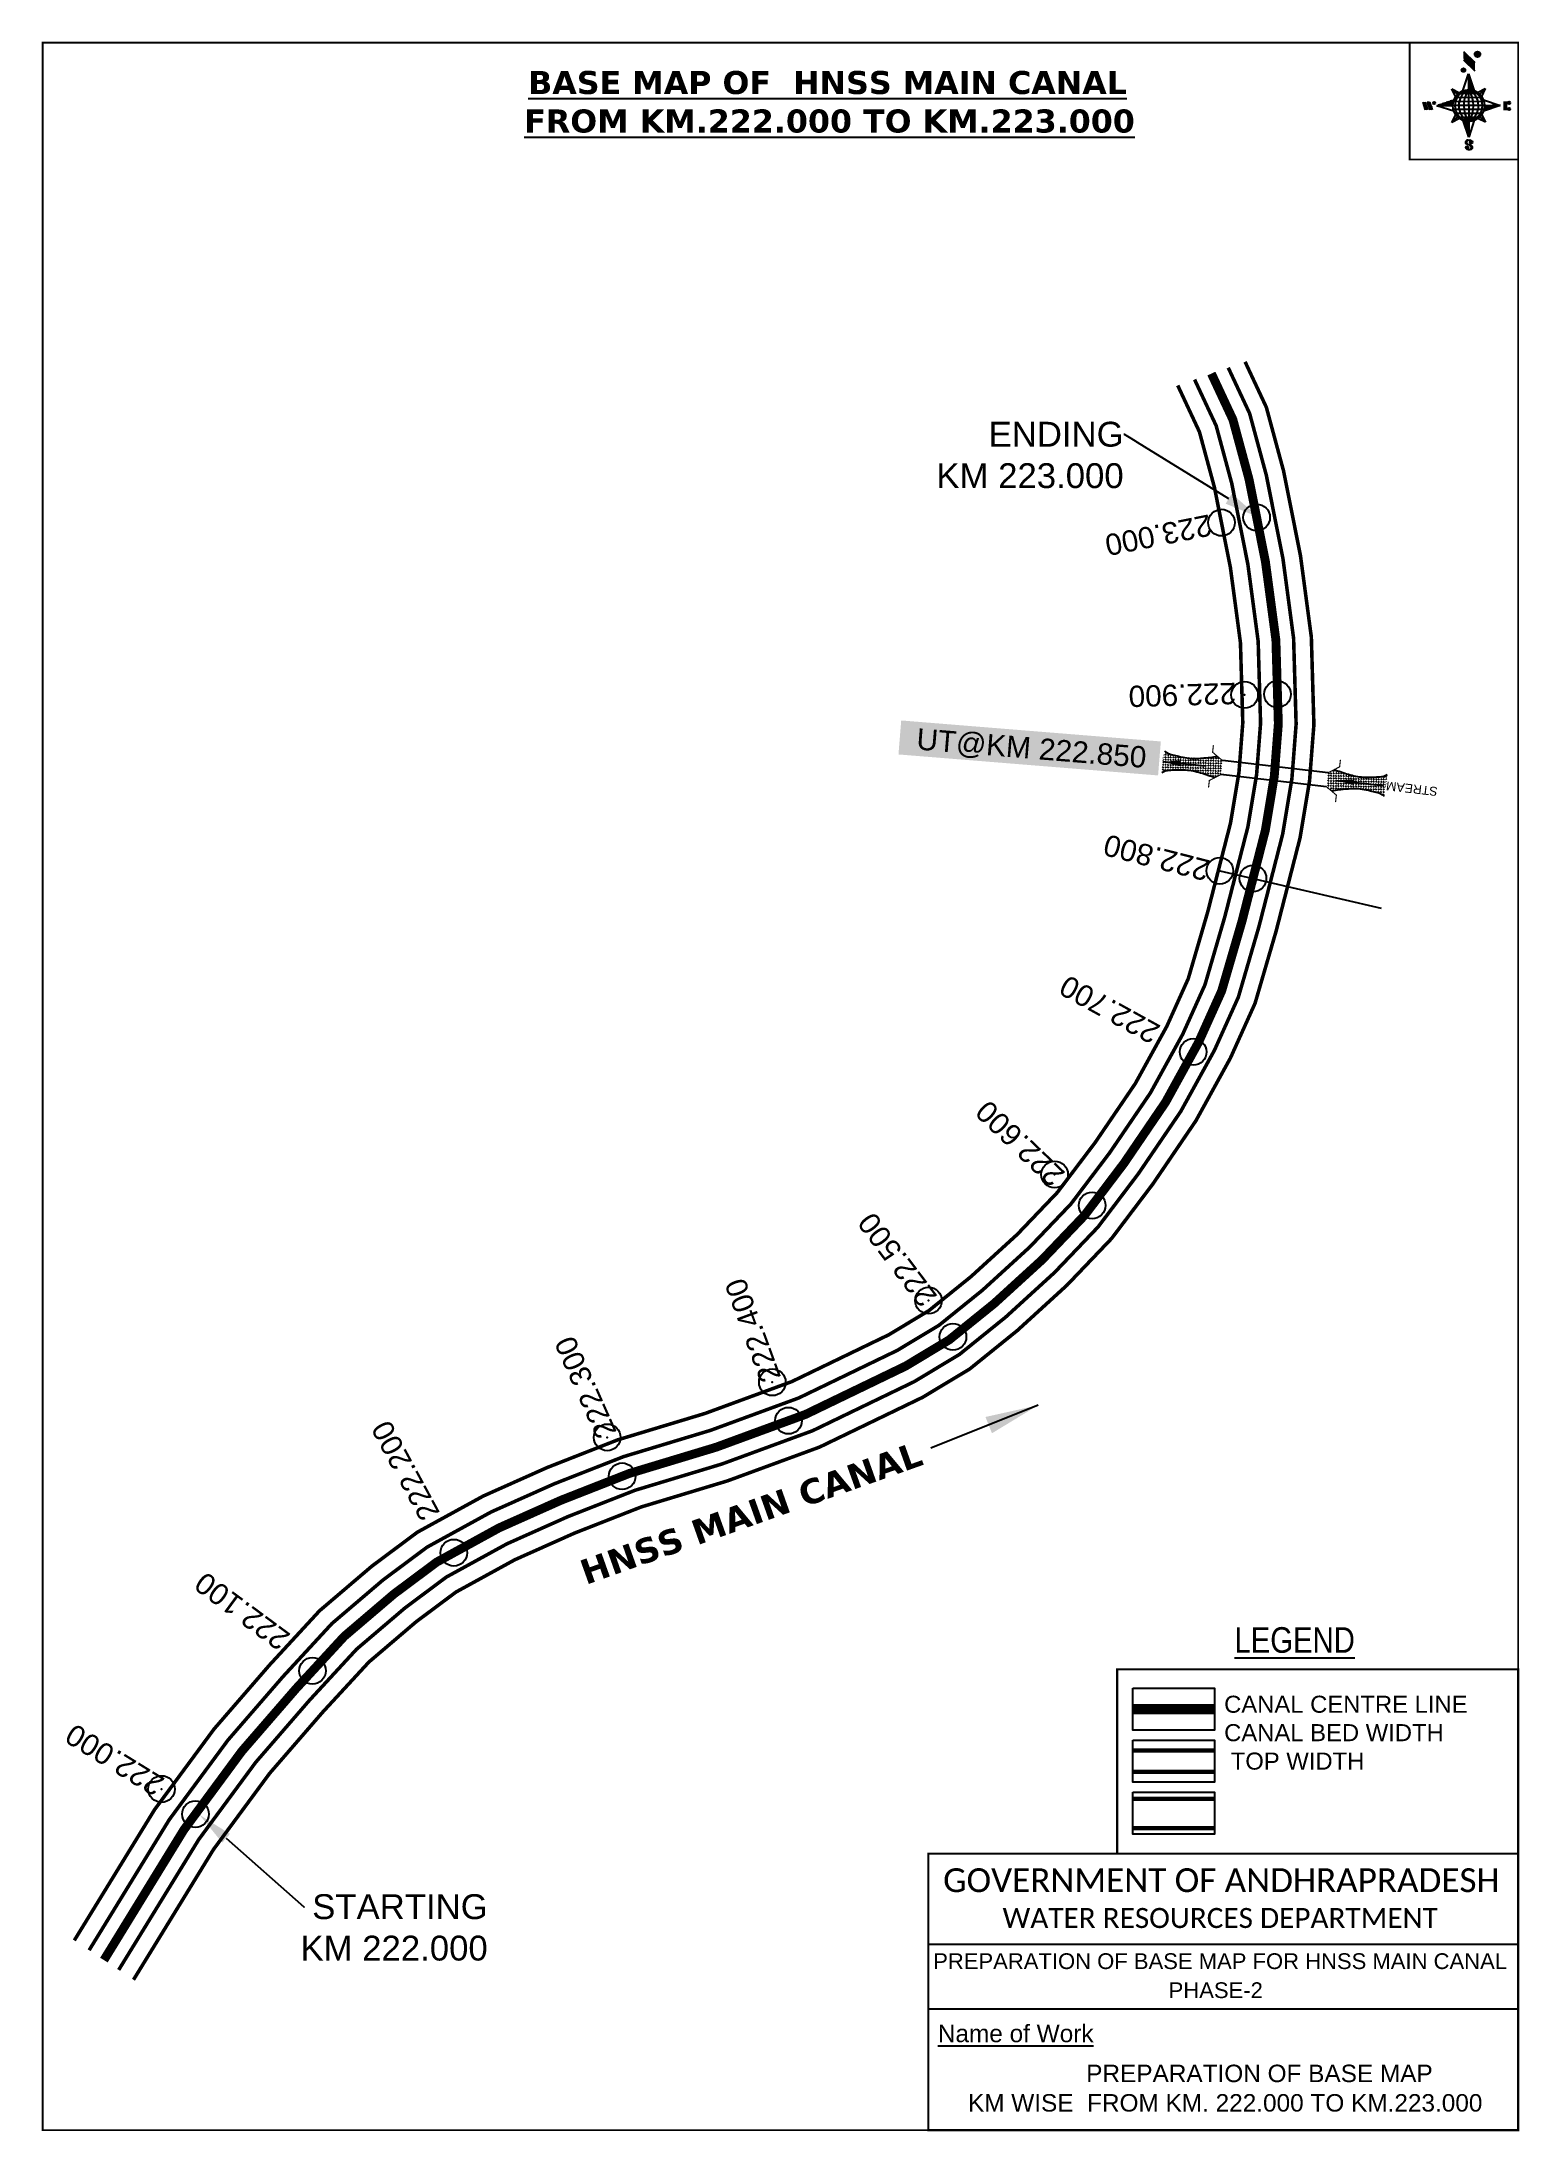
# Model space of a CAD drawing. Header units: inches. Extents: x 749246 to 750078, y 1624085 to 1625262.
import ezdxf
from ezdxf import colors
from ezdxf.entities.mleader import LeaderData, LeaderLine
from ezdxf.enums import TextEntityAlignment as Align
from ezdxf.math import Vec2, Vec3

# ---------------------------------------------------------------- set-up
doc = ezdxf.new("R2010")
doc.units = ezdxf.units.IN
doc.header["$LTSCALE"] = 15
doc.header["$MEASUREMENT"] = 0
doc.header["$PDMODE"] = 32
doc.header["$PDSIZE"] = 15
doc.linetypes.add('HIDDEN2', pattern=[0.1875, 0.125, -0.0625])
for name, color, linetype in [('AQUADUCT', 1, 'Continuous'), ('bord', 1, 'Continuous'), ('CANAL1', 7, 'Continuous'), ('CSMark', 72, 'Continuous'), ('DCBMS', 232, 'Continuous'), ('PAGE', 7, 'Continuous'), ('STRUCTURE', 5, 'Continuous'), ('TEXT', 6, 'Continuous')]:
    doc.layers.add(name, color=color, linetype=linetype)
doc.styles.add('ARIALN', font='ARIALN.TTF')
doc.styles.get("Standard").update_dxf_attribs({"font": 'arial.ttf'})
doc.dimstyles.get("Standard").update_dxf_attribs({"dimtxt": 20, "dimasz": 0.18, "dimexe": 0.18, "dimexo": 0.0625, "dimgap": 0.09, "dimtad": 0, "dimtih": 1, "dimtoh": 1, "dimdec": 4, "dimzin": 0, "dimdsep": 46, "dimtxsty": 'Standard', "dimcen": 0.09, "dimadec": 0, "dimazin": 0, "dimtfac": 1, "dimtdec": 4, "dimtofl": 0, "dimtmove": 0, "dimatfit": 3, "dimfxl": 1, "dimtolj": 1, "dimtzin": 0, "dimarcsym": 0})
pattern_1 = [(267.2971131487395, (-8720374.9383359, 50637915.13839893), (10.53672553373347, -0.4974314379093613), [])]
pattern_2 = [(357.2971131487395, (-8720374.9383359, 50637915.13839893), (0.4974314379093601, 10.53672553373348), [])]

# ---------------------------------------------------------------- blocks, each defined once
blk = doc.blocks.new('*X26')
at = {"color": 0, "linetype": 'Continuous'}
for p, q in [((6321.563175437702, 239.2074203663178), (6322.581924588794, 240.2261695174094)), ((6321.571094283617, 239.3921159075293), (6322.524536642279, 240.3455582661906)), ((6321.579013129532, 239.5768114487408), (6322.467148695763, 240.4649470149719)), ((6321.586931975447, 239.7615069899523), (6322.409760749248, 240.5843357637531)), ((6321.594850821361, 239.9462025311638), (6322.352372802732, 240.7037245125344)), ((6321.602769667276, 240.1308980723753), (6322.294984856217, 240.8231132613157)), ((6321.610688513191, 240.3155936135868), (6322.322610836808, 241.0275159372032)), ((6321.618607359106, 240.5002891547983), (6322.339575221931, 241.2212570176224)), ((6321.670405508729, 239.1378737420482), (6322.639312535309, 240.1067807686281)), ((6321.756101028845, 239.046792566867), (6322.694551492757, 239.9852430307802)), ((6321.767025283511, 240.8254837745006), (6322.356539607053, 241.4149980980416)), ((6321.841796548961, 238.9557113916858), (6322.784401525116, 239.8983163678416)), ((6321.927492069076, 238.8646302165046), (6322.874251557474, 239.8113897049031)), ((6322.013187589191, 238.7735490413234), (6322.964101589832, 239.7244630419646)), ((6322.075863133939, 241.3110983202248), (6322.373503992176, 241.6087391784607)), ((6322.098883109306, 238.6824678661422), (6323.053951622191, 239.637536379026)), ((6322.184578629423, 238.591386690961), (6323.143801654548, 239.5506097160875)), ((6322.270274149538, 238.5003055157798), (6323.233651686906, 239.463683053149)), ((6322.405772691616, 238.4590273625623), (6323.316199320379, 239.3694539913255)), ((6322.536564177177, 238.4130421528257), (6323.436926723143, 239.3134046987925)), ((6322.667355662737, 238.3670569430892), (6323.557654125907, 239.2573554062594)), ((6322.798147148297, 238.3210717333527), (6323.67838152867, 239.2013061137264)), ((6322.928938633857, 238.2750865236161), (6323.799108931434, 239.1452568211934)), ((6323.059730119417, 238.2291013138795), (6323.919836334197, 239.0892075286604)), ((6323.190521604977, 238.183116104143), (6324.040563736961, 239.0331582361274)), ((6323.334898284248, 238.1507160881169), (6324.161291139725, 238.9771089435944)), ((6323.500484499982, 238.1395256085544), (6324.282018542488, 238.9210596510615)), ((6323.666070715716, 238.1283351289918), (6324.389078986148, 238.8513433994243)), ((6323.83165693145, 238.1171446494292), (6324.558435473549, 238.8439231915289)), ((6324.097210919775, 238.2059219424567), (6324.727791960951, 238.8365029836336)), ((6324.341779298861, 238.2737136262468), (6324.897148448353, 238.8290827757383)), ((6324.586347677948, 238.341505310037), (6325.066504935754, 238.821662567843)), ((6324.830916057034, 238.4092969938271), (6325.235861423155, 238.8142423599477)), ((6325.075484436121, 238.4770886776172), (6325.405217910557, 238.8068221520524)), ((6325.401209342145, 238.6260368883443), (6325.574574397958, 238.7994019441571))]:
    blk.add_line(p, q, dxfattribs=at)
blk = doc.blocks.new('*X25')
at = {"color": 0, "linetype": 'Continuous'}
for p, q in [((6324.425409812192, 240.3018877878409), (6324.530098087213, 240.4065760628617)), ((6324.560821561592, 240.2605228419445), (6324.762767368324, 240.4624686486762)), ((6324.696233310992, 240.2191578960481), (6324.995436649435, 240.5183612344908)), ((6324.831645060392, 240.1777929501517), (6325.228105930546, 240.5742538203053)), ((6324.967056809793, 240.1364280042552), (6325.451206401633, 240.6205775960956)), ((6325.102468559193, 240.0950630583588), (6325.626700194168, 240.619294693334)), ((6325.231508829004, 240.0473266328736), (6325.802193986703, 240.6180117905725)), ((6325.335045025791, 239.9740861343645), (6325.976788801136, 240.6158299097086)), ((6325.438581222579, 239.9008456358553), (6326.100204563527, 240.5624689768027)), ((6325.542117419366, 239.8276051373462), (6326.223620325917, 240.5091080438968)), ((6325.645653616154, 239.754364638837), (6326.347036088308, 240.455747110991)), ((6325.749189812941, 239.6811241403279), (6326.470451850699, 240.4023861780851)), ((6325.852726009729, 239.6078836418188), (6326.593867613089, 240.3490252451792)), ((6325.951486090436, 239.5298670272285), (6326.71728337548, 240.2956643122733)), ((6326.036566250415, 239.4381704919113), (6326.840699137871, 240.2423033793674)), ((6326.121646410395, 239.346473956594), (6326.964114900262, 240.1889424464615)), ((6326.206726570374, 239.2547774212767), (6327.055858370612, 240.1039092215148)), ((6326.291806730354, 239.1630808859595), (6327.135785134496, 240.0070592901021)), ((6326.376886890333, 239.0713843506422), (6327.21571189838, 239.9102093586895)), ((6326.461967050313, 238.9796878153249), (6327.295638662264, 239.8133594272769)), ((6326.547047210292, 238.8879912800077), (6327.375565426148, 239.7165094958642)), ((6326.632127370272, 238.7962947446904), (6327.455492190032, 239.6196595644516)), ((6326.717207530251, 238.7045982093731), (6327.535418953916, 239.5228096330389)), ((6326.788410008449, 236.4777036487165), (6327.354219516036, 237.0435131563033)), ((6326.792225928501, 238.6028399123283), (6327.6153457178, 239.4259597016263)), ((6326.838137672734, 238.4719749612643), (6327.695272481684, 239.3291097702136)), ((6326.884049416966, 238.3411100102004), (6327.775199245568, 239.2322598388009)), ((6326.916746160023, 236.7828164955863), (6327.582476853365, 237.4485471889285)), ((6326.9299611612, 238.2102450591364), (6327.853734496604, 239.1340183945408)), ((6326.975872905432, 238.0793801080725), (6327.849127438164, 238.952634640804)), ((6327.003134980726, 237.9298654880686), (6327.844520379724, 238.7712508870673)), ((6327.012515933215, 237.7624697452613), (6327.839913321284, 238.5898671333306)), ((6327.021896885704, 237.5950740024541), (6327.835306262844, 238.4084833795939)), ((6327.031277838193, 237.4276782596467), (6327.830699204404, 238.2270996258572)), ((6327.040658790683, 237.2602825168395), (6327.826092145964, 238.0457158721205)), ((6327.045082311595, 237.087929342456), (6327.810734190693, 237.8535812215537))]:
    blk.add_line(p, q, dxfattribs=at)
blk = doc.blocks.new('H')
at = {"layer": 'bord', "extrusion": (0.0004278845142637609, 0.00479197890903182, 0.9999884268595202)}
h = blk.add_hatch(dxfattribs=at)
h.set_pattern_fill('LINE', color=8, scale=84.38768555040302, angle=-2.702886851260515, style=0)
h.set_pattern_definition(pattern_2)
h.paths.add_polyline_path([(-492.4668010775931, 785.5898788240738, -0.090992046448718), (-447.9625593584497, 775.2324968557805), (-486.4976985411486, 912.0312741750386)])
h = blk.add_hatch(dxfattribs=at)
h.set_pattern_fill('LINE', color=8, scale=84.38768555040302, angle=-92.70288685126052, style=0)
h.set_pattern_definition(pattern_1)
h.paths.add_polyline_path([(-624.8772989658173, 665.1175860036165, -0.09099204644210665), (-614.5199170010164, 709.6218277204316), (-751.3186943142209, 671.0866885515861)])
h = blk.add_hatch(dxfattribs=at)
h.set_pattern_fill('LINE', color=8, scale=84.38768555040302, angle=-2.702886851260515, style=0)
h.set_pattern_definition(pattern_2)
h.paths.add_polyline_path([(-504.4050061509479, 532.7070881242398, -0.090992046448718), (-548.909247870557, 543.064470092766), (-510.3741086877417, 406.2656927765347)])
h = blk.add_hatch(dxfattribs=at)
h.set_pattern_fill('LINE', color=8, scale=84.38768555040302, angle=-92.70288685126052, style=0)
h.set_pattern_definition(pattern_1)
h.paths.add_polyline_path([(-245.5531129193259, 647.210278397426), (-371.9945082624909, 653.17938094493, -0.09099204644878103), (-382.3518902289215, 608.6751392250881)])
at = {"layer": 'bord', "extrusion": (0.0004278845142637604, 0.00479197890903182, 0.9999884268595203)}
for p, q in [((-519.3860571105615, 1020.408509141766, -1216.824464901347), (-434.678793075087, 927.3084467682056, -1216.414571548796)), ((-516.2384251924814, 1087.08582315594, -1217.145331720205), (-431.5311611755169, 993.9857607749291, -1216.735438367611)), ((-538.2690597721958, 773.6536562892143, -1215.633927328097), (-487.0181812191731, 906.212239655666, -1216.291082326422)), ((-487.0181812191731, 906.212239655666, -1216.291082326422), (-492.9870239489828, 779.7722960542887, -1215.682623766277)), ((-487.0181812191731, 906.212239655666, -1216.291082326422), (-448.4827650671941, 769.4150330077391, -1215.652034309381)), ((-864.6667208376457, 700.9117660832126, -1215.145683569252), (-846.8602190883248, 637.7003116968554, -1214.850391321915)), ((-846.885899517627, 700.0723706756253, -1215.149269383754), (-829.079397758178, 636.8609162860084, -1214.853977136408)), ((-829.1050781964441, 699.2329752675723, -1215.152855198257), (-811.2985764592304, 636.0215208844747, -1214.857562950931)), ((-829.1050781964441, 699.2329752675723, -1215.152855198257), (-811.3242568973801, 698.393579858588, -1215.156441012743)), ((-811.3242568973801, 698.393579858588, -1215.156441012743), (-793.5177551378147, 635.1821254740935, -1214.861148765422)), ((-751.8386587080895, 665.2704204607289, -1215.023166955395), (-615.0399729244527, 703.8051171880215, -1215.266361263119)), ((-626.736305744329, 793.7732813858893, -1215.692487060367), (-566.811349663476, 760.1895317081362, -1215.557193835181)), ((-626.736305744329, 793.7732813858893, -1215.692487060367), (-584.1428260545363, 746.9596384149045, -1215.486379775655)), ((-598.946746484784, 730.9517588270828, -1215.4033350249), (-626.736305744329, 793.7732813858893, -1215.692487060367)), ((-421.3357812265749, 753.3219341966324, -1215.586531535218), (-358.5136001041974, 781.1110481221694, -1215.746578873753)), ((-358.5136001041974, 781.1110481221694, -1215.746578873753), (-405.3276889660046, 738.5181495659053, -1215.522440984547)), ((-358.5136001041974, 781.1110481221694, -1215.746578873753), (-392.0976094479556, 721.1868434431963, -1215.445049781629)), ((-378.6332729603746, 692.6448510554619, -1215.314036820931), (-246.0730746499612, 641.3942844460253, -1215.12516345687)), ((-213.4791469212505, 669.2951450282708, -1215.272811938016), (-216.710715676134, 600.8397693103179, -1214.943388670676)), ((-751.8386587080895, 665.2704204607289, -1215.023166955395), (-625.3972626964678, 659.3013864478562, -1215.048666080719)), ((-619.2784603905748, 614.0198538512923, -1214.834293591338), (-751.8386587080895, 665.2704204607289, -1215.023166955395)), ((-639.398133254319, 525.5536567845847, -1214.401751538512), (-605.8141239105607, 585.4778614635579, -1214.703280630637)), ((-639.398133254319, 525.5536567845847, -1214.401751538512), (-592.5840443923953, 568.1465553403832, -1214.625889427719)), ((-576.5759521321743, 553.3427707091905, -1214.561798877043), (-639.398133254319, 525.5536567845847, -1214.401751538512)), ((-510.8935521394596, 400.4524652508553, -1213.857248085843), (-549.4289682914387, 537.2496718976181, -1214.496296102879)), ((-459.6426735860878, 533.0110486173071, -1214.514403084168), (-510.8935521394596, 400.4524652508553, -1213.857248085843)), ((-504.9247094094171, 526.8924088519998, -1214.465706645989), (-510.8935521394596, 400.4524652508553, -1213.857248085843)), ((-371.1754276144202, 512.8914235194679, -1214.455843351893), (-431.1003836950404, 546.475173198618, -1214.591136577086)), ((-371.1754276144202, 512.8914235194679, -1214.455843351893), (-413.7689073036308, 559.7050664918497, -1214.661950636613)), ((-398.9649868734996, 575.7129460782744, -1214.74499538736), (-371.1754276144202, 512.8914235194679, -1214.455843351893)), ((-246.0730746499612, 641.3942844460253, -1215.12516345687), (-382.8717604242847, 602.859587718267, -1214.881969149149)), ((-372.5144706616993, 647.363318458898, -1215.099664331546), (-246.0730746499612, 641.3942844460253, -1215.12516345687)), ((-197.1518122339039, 599.9164343632292, -1214.947333066632), (-193.9202434780891, 668.3718100786209, -1215.276756333961))]:
    blk.add_line(p, q, dxfattribs=at)
at = {"layer": 'bord', "color": 8, "linetype": 'ByBlock', "extrusion": (0.0004278845142637604, 0.00479197890903182, 0.9999884268595203)}
for p, q in [((-375.037429585529, 679.1629559395369, -1215.250969739694), (-619.8901498829364, 690.7217333998997, -1215.201589898729)), ((-386.4701403837535, 711.3830894059502, -1215.400477790083), (-605.4730712235323, 721.7215742594562, -1215.35631111762)), ((-410.8462962137419, 744.2142448802479, -1215.547375515144), (-578.1125475389999, 752.110393114388, -1215.51364266185)), ((-492.9872379411827, 779.772306161467, -1215.682623723144), (-504.9247094094171, 526.8924088519998, -1214.465706645989)), ((-372.5145726100891, 647.3634304928128, -1215.099664824794), (-625.3973747401615, 659.3012845208868, -1215.048665544341)), ((-378.0217974673142, 615.9429816137999, -1214.946740470406), (-622.87451776542, 627.5017590741627, -1214.897360629442)), ((-392.4388761268347, 584.9431407540105, -1214.792019251512), (-611.441806967312, 595.2816256079823, -1214.747852579053)), ((-419.7993998112506, 554.5543218990788, -1214.634687707282), (-587.06565113744, 562.4504701336846, -1214.600954853988))]:
    blk.add_line(p, q, dxfattribs=at)
at = {"layer": 'bord', "extrusion": (0.0004278845142637604, 0.00479197890903182, 0.9999884268595203)}
for points, const_width, elevation in [([(-522.0131121619479, 959.550775259228), (-515.7175743466119, 1092.906934415961)], 1.60540055982536, -1212.142843617219), ([(-434.158262363472, 933.1277235058805), (-427.8627245295095, 1066.483882669366)], 1.60540055982536, -1212.142843617219), ([(-870.0736340994383, 707.00824508073), (-846.3658724653925, 705.889038352192)], 0.6421602239301444, -1212.142843617219), ([(-828.5594987093612, 642.676858191162), (-820.953748198869, 677.9586989512691)], 0.6421602239301444, -1212.142843617223), ([(-792.9978562549747, 640.9980480956772), (-781.589230506466, 693.9208092413096)], 0.6421602239301444, -1212.142843617218), ([(-222.7385766651839, 675.5731321041832), (-173.8413183107752, 673.2647682324088)], 0.7063762463231584, -1212.142843617221), ([(-828.5594987093612, 642.6768581911618), (-855.2307305332708, 643.935965762368)], 0.6421602239301444, -1212.142843617219), ([(-810.7786774830411, 641.8374531447001), (-784.1074456587239, 640.5783455765209)], 0.6421602239301444, -1212.142843617222), ([(-177.0730277270245, 604.8086065300355), (-225.9702860934822, 607.1169704015771)], 0.7063762463231584, -1212.142843617222), ([(-194.785239975681, 644.8497587676384), (-185.0057882997701, 644.3880859934699)], 0.7063762463231584, -1212.14284361722)]:
    blk.add_lwpolyline(points, dxfattribs=dict(at, const_width=const_width, elevation=elevation))
for points, const_width, elevation in [([(-413.6616245851993, 1073.140134249887, 1), (-397.6117714248124, 1057.729118476532, 1)], 22.25077962579039, -1212.14284361722), ([(-530.3419430367337, 949.5474510251247, 1), (-519.6420409089901, 939.2734405104861, 1)], 14.83385308386026, -1212.142843617223), ([(-775.9087905502321, 696.5833098740303, 1), (-769.4888492682775, 690.418903565154, 1)], 8.900311850316152, -1212.142843617216), ([(-180.1423226412179, 617.9784816729323, 1), (-173.0803872516442, 611.1976347345654, 1)], 9.790343035347762, -1212.142843617219), ([(-177.8339587833615, 666.8757400336997, 1), (-170.7720233739972, 660.0948930920731, 1)], 9.790343035347762, -1212.142843617223), ([(-489.8397168474219, 361.7280028313068, 1), (-498.0671858660056, 369.1142257457323, 1)], 11.05656073458609, -1212.142843617215), ([(-525.1949096693778, 321.5505605205689, 1), (-533.4223786795214, 328.9367834347616, 1)], 11.05656073458609, -1212.142843617218)]:
    blk.add_lwpolyline(points, format="xyb", close=True, dxfattribs=dict(at, const_width=const_width, elevation=elevation))
for points, elevation in [([(-537.0436544864716, 317.3909783906986), (-530.686771839954, 310.4778530870033), (-519.7848077441001, 306.8033377354246), (-504.8555995545785, 306.8996049665207), (-493.8614930827366, 309.9751672386152), (-486.3299612487816, 317.6739007300386), (-486.5193926708707, 325.7780890813514), (-490.6180678635317, 333.2605072774198), (-493.5031616341619, 336.2254691210802), (-502.816804350885, 340.8534958871466), (-522.4580017436219, 347.2728260433129), (-530.4257294404489, 351.5824209563287), (-533.6858260648524, 354.5525017987891), (-537.4013079778782, 362.629807892173), (-536.9549017110166, 373.3508360361672), (-530.0284934418471, 380.6827556172281), (-520.0052991440441, 384.0716307398478), (-503.5000552259427, 384.2213990291513), (-492.5323047870551, 379.8708521119993), (-487.1463343054379, 373.2710396641844)], -1212.142843617219), ([(-522.4539065143929, 347.5728294925347), (-526.1949835211592, 353.7751140225195), (-527.7518298353394, 360.6227161141025), (-527.9156661629893, 370.6019260344024), (-525.8991041315983, 375.4503632916039), (-521.3202371541029, 381.1640017041664), (-514.5251386848048, 384.3718976443916)], -1212.142843617221), ([(-504.8555995545785, 306.8996049665207), (-499.0047943263154, 312.3708361831504), (-496.9585419834797, 319.3942984564654), (-497.4612851235933, 326.5275708001649), (-501.2415295758961, 335.3559093211365), (-509.2361390522836, 343.1915685721062)], -1212.142843617219)]:
    blk.add_lwpolyline(points, dxfattribs=dict(at, elevation=elevation))
for centre, radius in [((-405.6366979898718, 1065.434626361347, -1212.142843617228), 22.25077962579068), ((-524.9919919744626, 944.4104457636145, -1212.142843617225), 14.83385308386045), ((-772.6988199003781, 693.5011067149355, -1212.142843617225), 8.900311850316273), ((-498.4359036135794, 659.1484834742021, -1212.142843617229), 126.5822129822759), ((-176.6113549475952, 614.5880582008385, -1212.142843617227), 9.7903430353479), ((-174.3029910778062, 663.4853165630027, -1212.142843617225), 9.7903430353479), ((-493.9534513636986, 365.4211142832808, -1212.142843617226), 11.05656073458623), ((-529.3086441806488, 325.2436719765011, -1212.142843617227), 11.05656073458623)]:
    blk.add_circle(centre, radius, dxfattribs=at)
at = {"layer": 'bord', "color": 8, "linetype": 'ByBlock', "extrusion": (0.0004278845142637604, 0.00479197890903182, 0.9999884268595203)}
for centre, radius, start, end in [((-481.5018944916621, 658.3490694805806, -1212.142843617225), 127.7124113124745, 94.925359787212, 259.6690604518324), ((-436.7958279077627, 656.2386032006533, -1212.142843617224), 140.8227119427793, 113.2864437035868, 241.3079765329169), ((-315.8862391595549, 650.5307512261786, -1212.142843617227), 222.3100112361417, 142.5891607921548, 212.0052594442485), ((-560.0761933124097, 662.0583738566748, -1212.142843617224), 140.8227119427793, 293.2864437035868, 61.30797653291689), ((-680.9857820597445, 667.7662258302183, -1212.142843617228), 222.3100112361417, 322.5891607921548, 32.00525944424854), ((-515.3701267285685, 659.9479075753505, -1212.142843617227), 127.7124113124745, 274.925359787212, 79.66906045183244)]:
    blk.add_arc(centre, radius, start, end, dxfattribs=at)
at = {"layer": 'bord', "extrusion": (0.0004278845142637604, 0.00479197890903182, 0.9999884268595203)}
for points in [[(-515.7175743148887, 1092.906934417125, -1212.142843617227), (-431.0104934413977, 999.8058030862261, -1212.142843617227), (-518.8653432401063, 1026.22885483189, -1212.142843617227), (-434.1582623484545, 933.1277235084416, -1212.142843617227)], [(-864.1466936911305, 706.7284433981881, -1212.142843617225), (-846.3658724649268, 705.889038353589, -1212.142843617225), (-846.34031992468, 643.5162632348297, -1212.142843617225), (-828.5594986876497, 642.6768581867381, -1212.142843617225)], [(-828.5850512369768, 705.049633307593, -1212.142843617229), (-810.804230031204, 704.2102282608984, -1212.142843617229), (-810.778677482168, 641.8374531481927, -1212.142843617229), (-792.9978562541016, 640.9980480994025, -1212.142843617229)], [(-193.4002216503151, 674.1881137788835, -1212.142843617225), (-196.6319310673212, 605.7319520774413, -1212.142843617225), (-212.9591249906118, 675.1114593302475, -1212.142843617225), (-216.1908344065701, 606.6552976257785, -1212.142843617225)]]:
    blk.add_solid(points, dxfattribs=at)
at = {"layer": 'bord', "extrusion": (0.0004278845142637604, 0.00479197890903182, 0.9999884268595203), "xscale": 7.977342409717546, "yscale": 7.977342408231451, "zscale": 7.977342408476333, "rotation": 138.0840426661453}
for name, p in [('*X25', (38300.50170925955, -31929.38484708802, -1212.14284361722)), ('*X26', (38314.39702652739, -31950.87734303279, -1212.142843617221))]:
    blk.add_blockref(name, p, dxfattribs=at)
blk = doc.blocks.new('UT')
at = {"layer": 'STRUCTURE'}
h = blk.add_hatch(dxfattribs=at)
h.set_pattern_fill('DASH', color=150, scale=7.999999999999998, angle=-39.62775206685995, style=0)
h.set_pattern_definition([(320.37224793314, (-4370.464045089087, -6260.881149863359), (1.408001531132492, 0.1324072820072919), [0.9999999999999998, -0.9999999999999998])])
h.paths.add_polyline_path([(765162.9675066409, 1700681.885966053), (765165.5706946704, 1700680.616418319), (765167.2115574566, 1700680.268093512), (765169.1204505624, 1700680.006090325), (765172.4158343371, 1700679.627599867), (765176.4119631688, 1700679.345266073), (765179.5041916154, 1700679.470832215), (765183.0623928958, 1700679.941976878), (765187.653863331, 1700680.880728189), (765188.8854408305, 1700681.172290679), (765193.0594222734, 1700682.222896261), (765196.0594222734, 1700680.222896261), (765196.0594222732, 1700672.222896261), (765193.059422273, 1700670.222896261), (765190.5057321201, 1700670.796857346), (765188.1290725247, 1700671.306258218), (765185.4941448105, 1700671.815650651), (765183.6163483107, 1700672.12764564), (765180.9986007552, 1700672.46166047), (765180.3290960666, 1700672.523134715), (765178.4873260654, 1700672.631123998), (765176.6762091704, 1700672.636509361), (765174.5831391418, 1700672.500406373), (765172.534028191, 1700672.254105192), (765170.4159507004, 1700671.954846333), (765168.4528082367, 1700671.66088667), (765166.101004961, 1700671.20675446), (765164.9649718658, 1700670.843101195), (765162.9701249787, 1700669.702226759)])
h.paths.add_polyline_path([(765259.0594222734, 1700682.22289626), (765256.0594222734, 1700680.22289626), (765256.0594222732, 1700672.22289626), (765259.0594222732, 1700670.22289626), (765261.9351070337, 1700670.954361328), (765264.4002490969, 1700671.550062475), (765266.3788792096, 1700671.989210923), (765269.093032495, 1700672.510050664), (765272.6518334274, 1700672.97822495), (765276.0687944656, 1700673.093904169), (765278.5781092133, 1700672.933545554), (765281.1683763347, 1700672.653460775), (765283.8680040132, 1700672.3279393), (765286.4420291914, 1700671.859000532), (765287.9990189318, 1700671.256817373), (765289.1513379057, 1700670.559826468), (765289.1487195679, 1700682.743565763), (765287.5893077053, 1700681.791647122), (765285.7373813264, 1700681.170064355), (765283.0007571635, 1700680.681356852), (765281.1888035367, 1700680.417637402), (765276.6898998322, 1700679.872435108), (765272.6690061819, 1700679.859315587), (765268.7030904231, 1700680.287947755), (765264.817948322, 1700680.971872088), (765261.162969874, 1700681.748857019)])
at = {"layer": 'STRUCTURE', "color": 150, "const_width": 0.6280741461245082}
for points in [[(765190.0594222734, 1700688.222896261), (765190.0594222734, 1700684.222896261), (765196.0594222734, 1700680.222896261), (765256.0594222734, 1700680.22289626), (765262.0594222734, 1700684.22289626), (765262.0594222734, 1700688.22289626)], [(765190.0594222732, 1700664.222896261), (765190.0594222732, 1700668.222896261), (765196.0594222732, 1700672.222896261), (765256.0594222732, 1700672.22289626), (765262.0594222732, 1700668.22289626), (765262.0594222732, 1700664.22289626)]]:
    blk.add_lwpolyline(points, dxfattribs=at)
at = {"layer": 'STRUCTURE', "color": 150}
for points in [[(765196.0594222734, 1700680.222896261), (765256.0594222734, 1700680.22289626)], [(765196.0594222732, 1700672.222896261), (765256.0594222732, 1700672.22289626)], [(765196.0594222732, 1700672.222896261), (765256.0594222732, 1700672.22289626)]]:
    blk.add_lwpolyline(points, dxfattribs=at)
at = {"layer": 'STRUCTURE', "color": 0}
blk.add_circle((765226.0594222733, 1700676.222896261), 1.88981828804203, dxfattribs=at)
at = {"layer": 'STRUCTURE', "color": 150}
for points in [[(765162.9675066409, 1700681.885966053), (765164.358628801, 1700681.068441708), (765167.8770977717, 1700680.169164927), (765171.232134209, 1700679.760402754), (765176.060009073, 1700679.351640581), (765184.7336071001, 1700680.250917361), (765193.0594222735, 1700682.222896261)], [(765289.1487195679, 1700682.743565763), (765287.7814574724, 1700681.886733643), (765284.290041913, 1700680.887563977), (765280.948015412, 1700680.383366718), (765276.1337485436, 1700679.837201234), (765267.4380478043, 1700680.488960477), (765259.0594222734, 1700682.22289626)], [(765162.9701249787, 1700669.702226759), (765164.3373870743, 1700670.559058879), (765167.8288026336, 1700671.558228544), (765171.1708291346, 1700672.062425803), (765175.985096003, 1700672.608591288), (765184.6807967423, 1700671.956832044), (765193.0594222732, 1700670.222896261)], [(765289.1513379057, 1700670.559826468), (765287.7602157457, 1700671.377350814), (765284.2417467749, 1700672.276627594), (765280.8867103376, 1700672.685389768), (765276.0588354736, 1700673.09415194), (765267.3852374465, 1700672.19487516), (765259.0594222731, 1700670.22289626)]]:
    blk.add_spline(points, degree=3, dxfattribs=at)
at = {"layer": 'STRUCTURE', "color": 0}
blk.add_text('STREAM', height=5, dxfattribs=at).set_placement((765148.2464563532, 1700675.806984554), align=Align.MIDDLE_CENTER)
for points in [[(765190.8848369633, 1700675.966282922), (765164.2099887003, 1700675.833849112)], [(765289.2568244911, 1700676.692727373), (765265.4033313843, 1700676.382461722)]]:
    blk.add_leader(points, dimstyle='Standard', override={"dimasz": 10, "dimgap": 0.09, "dimtad": 0}, dxfattribs=at)

msp = doc.modelspace()

# ---------------------------------------------------------------- linework, layer by layer
at = {"layer": 'CANAL1', "color": 1, "linetype": 'HIDDEN2', "ltscale": 8, "const_width": 5}
msp.add_lwpolyline([(749280.5491439921, 1624181.698972661), (749286.0339864391, 1624190.61952744), (749325.668323263, 1624255.17307152), (749332.114606208, 1624263.9081809), (749358.2228099679, 1624299.2864008), (749388.722918899, 1624334.47292442), (749415.913829395, 1624363.94543242), (749443.936982447, 1624387.82573051), (749467.9876813741, 1624405.76327288), (749503.0919539629, 1624425.02217323), (749537.9699408279, 1624440.57882902), (749572.4136403545, 1624454.084668875), (749576.494682965, 1624455.68490081), (749625.431803814, 1624470.47814652), (749675.8125813359, 1624488.96717808), (749732.08768354, 1624516.13417948), (749756.658659395, 1624530.91231005), (749781.923858715, 1624551.31104808), (749808.948829731, 1624575.96811188), (749832.8011389391, 1624600.91577993), (749837.1021663673, 1624606.59606366), (749855.0849422341, 1624630.34556791), (749878.4885967809, 1624664.72033697), (749897.0566896441, 1624698.4292607), (749910.061280145, 1624727.30896656), (749921.462857409, 1624766.36990885), (749927.7027641503, 1624790.672804593), (749934.649574019, 1624817.72891344), (749939.687557384, 1624847.99474904), (749941.99097697, 1624877.75987003), (749941.3520584498, 1624899.643210278), (749940.612732545, 1624924.96556331), (749934.726042732, 1624969.02138492), (749925.470870387, 1625015.45707396), (749916.38820168, 1625049.0277581), (749904.2945549049, 1625074.90327307)], dxfattribs=at)
at = {"layer": 'CANAL1', "color": 5, "const_width": 2}
for points in [[(749288.880282998, 1624176.156390371), (749294.5525849717, 1624185.381829564), (749333.9674209816, 1624249.577862694), (749366.0360910763, 1624293.032880624), (749396.1777977848, 1624327.805932662), (749422.8566853066, 1624356.723453686), (749450.175846104, 1624380.003835526), (749473.4080553193, 1624397.330930194), (749507.5411586075, 1624416.057027799), (749541.8339742572, 1624431.352679214), (749579.7719992757, 1624446.228691296), (749628.6038754587, 1624460.990122503), (749679.718277333, 1624479.748383806), (749736.8484521562, 1624507.328174488), (749762.4038648055, 1624522.698391249), (749788.4407709349, 1624543.720193631), (749815.9409569954, 1624568.810834497), (749840.4264580632, 1624594.420772192), (749863.209317808, 1624624.509654372), (749887.0200885123, 1624659.48238662), (749906.0097675872, 1624693.956667221), (749919.4655003346, 1624723.838238952), (749931.1080573627, 1624763.724759707), (749944.4428846346, 1624815.660618747), (749949.6238883358, 1624846.78565329), (749952.0022611746, 1624877.519331054), (749950.5933357413, 1624925.775867163), (749944.5956200144, 1624970.662603603), (749935.2119838273, 1625017.742830291), (749925.8146964208, 1625052.476384654), (749913.7780794771, 1625078.22987884)], [(749272.2180049863, 1624187.241554951), (749277.5153879066, 1624195.857225316), (749317.3692255443, 1624260.768280346), (749350.4095288595, 1624305.539920977), (749381.2680400133, 1624341.139916178), (749408.9709734833, 1624371.167411154), (749437.69811879, 1624395.647625494), (749462.5673074288, 1624414.195615566), (749498.6427493184, 1624433.987318661), (749534.1059073985, 1624449.804978826), (749573.2173666543, 1624465.141110324), (749622.2597321693, 1624479.966170537), (749671.9068853388, 1624498.185972354), (749727.3269149237, 1624524.940184472), (749750.9134539844, 1624539.126228851), (749775.4069464951, 1624558.901902529), (749801.9567024665, 1624583.125389262), (749825.175819815, 1624607.410787669), (749846.9605666602, 1624636.181481448), (749869.9571050495, 1624669.95828732), (749888.103611701, 1624702.901854179), (749900.6570599553, 1624730.779694168), (749911.8176574553, 1624769.015057993), (749924.8562634034, 1624819.797208133), (749929.7512264323, 1624849.20384479), (749931.9796927653, 1624878.000409006), (749930.6321293487, 1624924.155259457), (749924.8564654497, 1624967.380166237), (749915.7297569468, 1625013.171317629), (749906.9617069393, 1625045.579131546), (749894.8110303327, 1625071.576667299)]]:
    msp.add_lwpolyline(points, dxfattribs=at)
at = {"layer": 'CANAL1', "color": 200, "const_width": 2}
for points in [[(749297.2114220037, 1624170.61380808), (749303.0711835042, 1624180.144131688), (749342.2665186209, 1624243.98265376), (749373.8493721847, 1624286.779360447), (749403.6326766706, 1624321.138940904), (749429.7995412183, 1624349.501474951), (749456.414709761, 1624372.181940542), (749478.8284292646, 1624388.898587508), (749511.990363252, 1624407.091882369), (749545.6980076866, 1624422.126529408), (749583.0493155865, 1624436.772481783), (749631.7759471034, 1624451.502098486), (749683.62397333, 1624470.529589532), (749741.6092207724, 1624498.522169496), (749768.149070216, 1624514.484472447), (749794.9576831548, 1624536.129339181), (749822.9330842597, 1624561.653557115), (749848.0517771873, 1624587.925764453), (749871.333693382, 1624618.673740834), (749895.5515802437, 1624654.24443627), (749914.9628455302, 1624689.484073742), (749928.8697205243, 1624720.367511343), (749940.7532573169, 1624761.079610565), (749954.2361952501, 1624813.592324053), (749959.5602192875, 1624845.576557541), (749962.0135453793, 1624877.278792077), (749960.5739389376, 1624926.586171016), (749954.4651972967, 1624972.303822285), (749944.9530972675, 1625020.028586622), (749935.2411911616, 1625055.925011209), (749923.2616040494, 1625081.556484611)], [(749263.8868659806, 1624192.784137242), (749268.996789374, 1624201.094923192), (749309.0701277459, 1624266.363489064), (749342.5962477511, 1624311.793441153), (749373.8131611275, 1624347.806907936), (749402.0281175716, 1624378.389389888), (749431.459255133, 1624403.469520479), (749457.1469334835, 1624422.627958252), (749494.1935446738, 1624442.952464092), (749530.2418739683, 1624459.031128632), (749569.9400503441, 1624474.597319837), (749619.0876605246, 1624489.454194554), (749668.0011893433, 1624507.404766628), (749722.5661463066, 1624533.746189463), (749745.1682485736, 1624547.340147653), (749768.8900342751, 1624566.492756979), (749794.964575202, 1624590.282666645), (749817.5505006909, 1624613.905795407), (749838.8361910862, 1624642.017394986), (749861.4256133181, 1624675.19623767), (749879.150533758, 1624707.374447658), (749891.2528397656, 1624734.250421777), (749902.1724575016, 1624771.660207137), (749915.0629527878, 1624821.865502826), (749919.8148954805, 1624850.41294054), (749921.9684085606, 1624878.240947983), (749920.6515261524, 1624923.344955605), (749914.9868881677, 1624965.738947553), (749905.9886435065, 1625010.885561298), (749897.5352121985, 1625042.130504991), (749885.3275057605, 1625068.250061529)]]:
    msp.add_lwpolyline(points, dxfattribs=at)
at = {"layer": 'CANAL1', "color": 2}
msp.add_lwpolyline([(749909, 1624795), (749999.8918446526, 1624773.970660726)], dxfattribs=at)
at = {"layer": 'CANAL1', "color": 1, "linetype": 'HIDDEN2', "ltscale": 100, "const_width": 6, "elevation": -0.3553708883178652}
msp.add_lwpolyline([(749906.0599431053, 1624322.966482214), (749860.0261062123, 1624322.966482214)], dxfattribs=at)
at = {"layer": 'CANAL1', "color": 5, "const_width": 2.4, "elevation": -0.3553708883178652}
for points in [[(749906.0599431053, 1624299.700003931), (749860.0261062123, 1624299.700003931)], [(749906.0599431053, 1624287.700003931), (749860.0261062123, 1624287.700003931)]]:
    msp.add_lwpolyline(points, dxfattribs=at)
at = {"layer": 'CANAL1', "color": 200, "const_width": 2.4, "elevation": -0.3553708883178652}
for points in [[(749906.0599431053, 1624272.483485748), (749860.0261062123, 1624272.483485748)], [(749906.0599431053, 1624255.996111145), (749860.0261062123, 1624255.996111145)]]:
    msp.add_lwpolyline(points, dxfattribs=at)
at = {"layer": 'CSMark', "color": 2}
for p in [(749910, 1624991), (749923, 1624894), (749909, 1624795), (749816, 1624624), (749745, 1624553), (749657, 1624507), (749564, 1624476), (749313, 1624278)]:
    msp.add_point(p, dxfattribs=at)
at = {"layer": 'CSMark', "color": 3}
for p in [(749929.7632847427, 1624993.920876597), (749941.5060144725, 1624894.370124708), (749927.7027641503, 1624790.672804593), (749894.0630301754, 1624692.994505529), (749837.1021663673, 1624606.59606366), (749758.7469291254, 1624532.598347299), (749666.09782777, 1624485.402001159), (749572.4136403545, 1624454.084668875), (749477.6289567605, 1624411.052667823), (749398.0070291553, 1624344.536067169), (749332.114606208, 1624263.9081809)]:
    msp.add_point(p, dxfattribs=at)
at = {"layer": 'PAGE', "const_width": 1}
msp.add_lwpolyline([(750077.0565395624, 1624085.949754003), (750077.0565395624, 1625261.221182575), (749246.0565395624, 1625261.221182575), (749246.0565395624, 1624085.949754003), (750077.0565395624, 1624085.949754003)], dxfattribs=at)
at = {"layer": 'PAGE'}
for points, const_width in [([(750077.0565395624, 1625261.221182575), (750015.961746546, 1625261.221182575), (750015.961746546, 1625195.472276336), (750077.0565395624, 1625195.472276336)], 1), ([(749851.218285269, 1624345.394601479), (750077.0565395624, 1624345.394601479), (750077.0565395624, 1624241.591499269), (749851.218285269, 1624241.591499269)], 1.2), ([(749744.9118565609, 1624241.591499269), (750077.0565395624, 1624241.591499269), (750077.0565395624, 1624085.949754003), (749744.9118565609, 1624085.949754003)], 1.2)]:
    msp.add_lwpolyline(points, close=True, dxfattribs=dict(at, const_width=const_width))
at = {"layer": 'PAGE', "elevation": -0.3553708883178652}
for points in [[(749860.0261062123, 1624334.725267614), (749906.0599431053, 1624334.725267614), (749906.0599431053, 1624311.207696813), (749860.0261062123, 1624311.207696813)], [(749860.0261062123, 1624305.458789331), (749906.0599431053, 1624305.458789331), (749906.0599431053, 1624281.941218531), (749860.0261062123, 1624281.941218531)], [(749860.0261062123, 1624276.192311048), (749906.0599431053, 1624276.192311048), (749906.0599431053, 1624252.674740247), (749860.0261062123, 1624252.674740247)]]:
    msp.add_lwpolyline(points, close=True, dxfattribs=at)
at = {"layer": 'PAGE'}
for points in [[(749744.9118565609, 1624190.604678436), (750077.0565395624, 1624190.604678436)], [(749744.9118565609, 1624154.244650286), (750077.0565395624, 1624154.244650286)]]:
    msp.add_lwpolyline(points, dxfattribs=at)

# ---------------------------------------------------------------- block references
at = {"layer": 'AQUADUCT', "color": 1, "xscale": 0.0703495379661093, "yscale": 0.07034953800030053, "zscale": 0.07034953795990817, "rotation": 3.078330607406165}
msp.add_blockref('H', (750086.6740011649, 1625181.812800495, 85.37877273951607), dxfattribs=at)
at = {"layer": 'STRUCTURE', "color": 0, "rotation": 173.4317953572957}
msp.add_blockref('UT', (1704676.575884568, 3226832.269170803), dxfattribs=at)

# ---------------------------------------------------------------- texts
at = {"layer": 'CANAL1', "insert": (749546.395346506, 1624405.726741442), "char_height": 14, "width": 205.1285829415715, "attachment_point": 1, "rotation": 19.599311574187844}
msp.add_mtext('\\pi0.96322;{\\fVerdana|b1|i0|c0|p34;HNSS MAIN CANAL}', dxfattribs=at)
at = {"layer": 'CSMark', "color": 1}
for s, rotation, p in [('223.000', 191.2720014646405, (749904.1437040942, 1624989.851974646)), ('222.900', 181.6723636425827, (749918.2198816126, 1624894.870253609)), ('222.800', 165.6000344638952, (749902.748619513, 1624794.813842788)), ('222.700', 151.1524373298935, (749873.4450000508, 1624702.230765266)), ('222.600', 136.2858371337389, (749818.3425665902, 1624620.490482518)), ('222.500', 127.0195857618616, (749745.5953797234, 1624551.777459206)), ('222.400', 110.152419777858, (749656.4302551191, 1624507.727452136)), ('222.300', 114.0383409033869, (749564.1077596875, 1624476.391618001)), ('222.200', 118.4415874596895, (749464.767666325, 1624430.575155547)), ('222.100', 143.5736400391061, (749382.7302367769, 1624360.112229259)), ('222.000', 148.4145355516308, (749312.3399634929, 1624278.49727044))]:
    msp.add_text(s, height=12, rotation=rotation, dxfattribs=at).set_placement(p, align=Align.MIDDLE_LEFT)
at = {"layer": 'PAGE', "extrusion": (0.000201441454039347, 0.004806825185374127, 0.9999884268595203), "style": 'ARIALN'}
msp.add_text('%%ULEGEND', height=14.4, rotation=359.9999445040718, dxfattribs=at).set_placement((749951.1564398757, 1624342.433129778, 7959.095067279593), align=Align.MIDDLE)
at = {"layer": 'PAGE', "extrusion": (0.000201441454039347, 0.004806825185374127, 0.9999884268595202)}
msp.add_text('PREPARATION OF BASE MAP FOR HNSS MAIN CANAL', height=8.877830072559751, rotation=359.9999445040718, dxfattribs=at).set_placement((749747.6003250821, 1624157.161785626, 7958.163484439704))
msp.add_text('PHASE-2', height=8.877830072559751, rotation=359.9999445040718, dxfattribs=at).set_placement((749906.7213975921, 1624145.249958813, 7958.112708851461), align=Align.MIDDLE_CENTER)
at = {"layer": 'PAGE', "extrusion": (0.000201441454039347, 0.004806825185374127, 0.9999884268595203)}
msp.add_text('%%UName of Work', height=9.8219646373423, rotation=359.9999445040718, dxfattribs=at).set_placement((749750.2154517389, 1624115.987771795, 7956.827195650187))
for s, p in [('PREPARATION OF BASE MAP', (749931.350706239, 1624098.420047086, 7956.90536880301)), ('KM WISE  FROM KM. 222.000 TO KM.223.000', (749912.0384366988, 1624081.845637891, 7956.903148124429))]:
    msp.add_text(s, height=9.8219646373423, rotation=359.9999445040718, dxfattribs=at).set_placement(p, align=Align.MIDDLE_CENTER)
at = {"layer": 'PAGE', "extrusion": (0.000201441454039347, 0.004806825185374127, 0.9999884268595202), "insert": (749911.4676796276, 1624330.538669656, -0.3553708883789833), "char_height": 9.6, "width": 168.9258567496319, "attachment_point": 1, "text_direction": (0.9999999797106701, -9.685754780674108e-07, -0.00020143912546253)}
msp.add_mtext('CANAL CENTRE LINE CANAL BED WIDTH {\\H2.3717x; }\\P TOP WIDTH{\\H1.9152x; }', dxfattribs=at)
at = {"layer": 'PAGE', "extrusion": (0.000201441454039347, 0.004806825185374128, 0.9999884268595202), "insert": (749749.6034415145, 1624233.380777392, -1.317765563392366), "char_height": 10.05860156697303, "width": 321.2760849365663, "attachment_point": 1, "text_direction": (0.9999999797106702, -9.68575478067411e-07, -0.00020143912546253)}
msp.add_mtext('\\pi3.5885;{\\fCalibri|b0|i0|c0|p34;\\H1.3333x;GOVERNMENT OF ANDHRAPRADESH\\P\\pi37.073;\\H0.83998x;WATER RESOURCES DEPARTMENT}', dxfattribs=at)
at = {"layer": 'STRUCTURE', "color": 5, "insert": (749732.8914770964, 1624875.743328709), "char_height": 12, "width": 139.4912824879546, "attachment_point": 1, "rotation": 355.3793978448075, "bg_fill": 1, "box_fill_scale": 1.3, "bg_fill_color": 7, "bg_fill_true_color": 16777215, "bg_fill_transparency": 4390977}
msp.add_mtext('\\pi5.923;UT@KM 222.850', dxfattribs=at)
at = {"layer": 'TEXT', "color": 1, "insert": (749497.721195885, 1625245.298773139), "char_height": 13, "width": 379.8257267044024, "attachment_point": 1}
msp.add_mtext('\\pi21.755;{\\fVerdana|b1|i0|c0|p34;\\LBASE MAP OF  HNSS MAIN CANAL \\P\\pi19.564;FROM KM.222.000 TO KM.223.000}', dxfattribs=at)

# ---------------------------------------------------------------- leaders
at = {"layer": 'CANAL1'}
msp.add_leader([(749806.715606865, 1624494.079337787), (749746.3603598372, 1624469.822644831)], dimstyle='Standard', override={"dimasz": 30, "dimgap": 0.09, "dimtad": 0}, dxfattribs=at)

# ---------------------------------------------------------------- next in the draw order: leaders
at = {"layer": 'DCBMS', "color": 5}
ml = msp.add_multileader_mtext('Standard', dxfattribs=at)
ml.set_content('ENDING \\PKM 223.000', color=5)
ml.set_leader_properties()
ml.build(insert=Vec2(0, 0))
ml.multileader.update_dxf_attribs({"dogleg_length": 0.36, "arrow_head_size": 20})
ctx = ml.context
ctx.base_point, ctx.char_height, ctx.arrow_head_size, ctx.landing_gap_size, ctx.plane_origin = Vec3(749751.6799632056, 1625040.657165829), 14, 20, 0.09, Vec3(749895.365851407, 1625252.989729206)
ctx.text_align_type = 2
notes = []
notes.append((ctx, [(0, (1, 1, 0), (749855.3195539287, 1625040.657165829), (-1, 0), 0.36, [(0, [(749931.0676187216, 1624993.976820349)], 0, [])])]))
ctx.mtext.insert, ctx.mtext.width, ctx.mtext.alignment, ctx.mtext.flow_direction = Vec3(749854.8695539286, 1625047.781313168), 109.0491573130537, 3, 5
ctx.mtext.has_bg_fill, ctx.mtext.bg_color, ctx.mtext.bg_scale_factor, ctx.mtext.bg_transparency, ctx.mtext.use_window_bg_color = 1, -1027028792, 1.5, 0, 1
ml = msp.add_multileader_mtext('Standard', dxfattribs=at)
ml.set_content('STARTING \\PKM 222.000', color=5)
ml.set_leader_properties()
ml.build(insert=Vec2(0, 0))
ml.multileader.update_dxf_attribs({"dogleg_length": 0.36, "arrow_head_size": 20})
ctx = ml.context
ctx.base_point, ctx.char_height, ctx.arrow_head_size, ctx.landing_gap_size, ctx.plane_origin = Vec3(749393.5288060093, 1624211.661220945), 14, 20, 0.09, Vec3(749537.2146942108, 1624423.993784322)
ctx.text_align_type = 2
notes.append((ctx, [(1, (1, 1, 0), (749393.1688060093, 1624211.661220945), (1, 0), 0.36, [(0, [(749334.3724269042, 1624263.500918041)], 0, [])])]))
ctx.mtext.insert, ctx.mtext.width, ctx.mtext.alignment, ctx.mtext.flow_direction = Vec3(749496.7183967324, 1624218.780593387), 109.0491573130537, 3, 5
ctx.mtext.has_bg_fill, ctx.mtext.bg_color, ctx.mtext.bg_scale_factor, ctx.mtext.bg_transparency, ctx.mtext.use_window_bg_color = 1, -1027028792, 1.5, 0, 1
for ctx, leaders in notes:
    for number, flags, end, landing, length, lines in leaders:
        leader = LeaderData()
        leader.index, (leader.has_last_leader_line, leader.has_dogleg_vector, leader.attachment_direction) = number, flags
        leader.last_leader_point, leader.dogleg_vector, leader.dogleg_length = Vec3(end), Vec3(landing), length
        for number, points, colour, breaks in lines:
            line = LeaderLine()
            line.index, line.vertices, line.color, line.breaks = number, Vec3.list(points), colors.encode_raw_color(colour), breaks
            leader.lines.append(line)
        ctx.leaders.append(leader)

doc.saveas('drawing.dxf')
